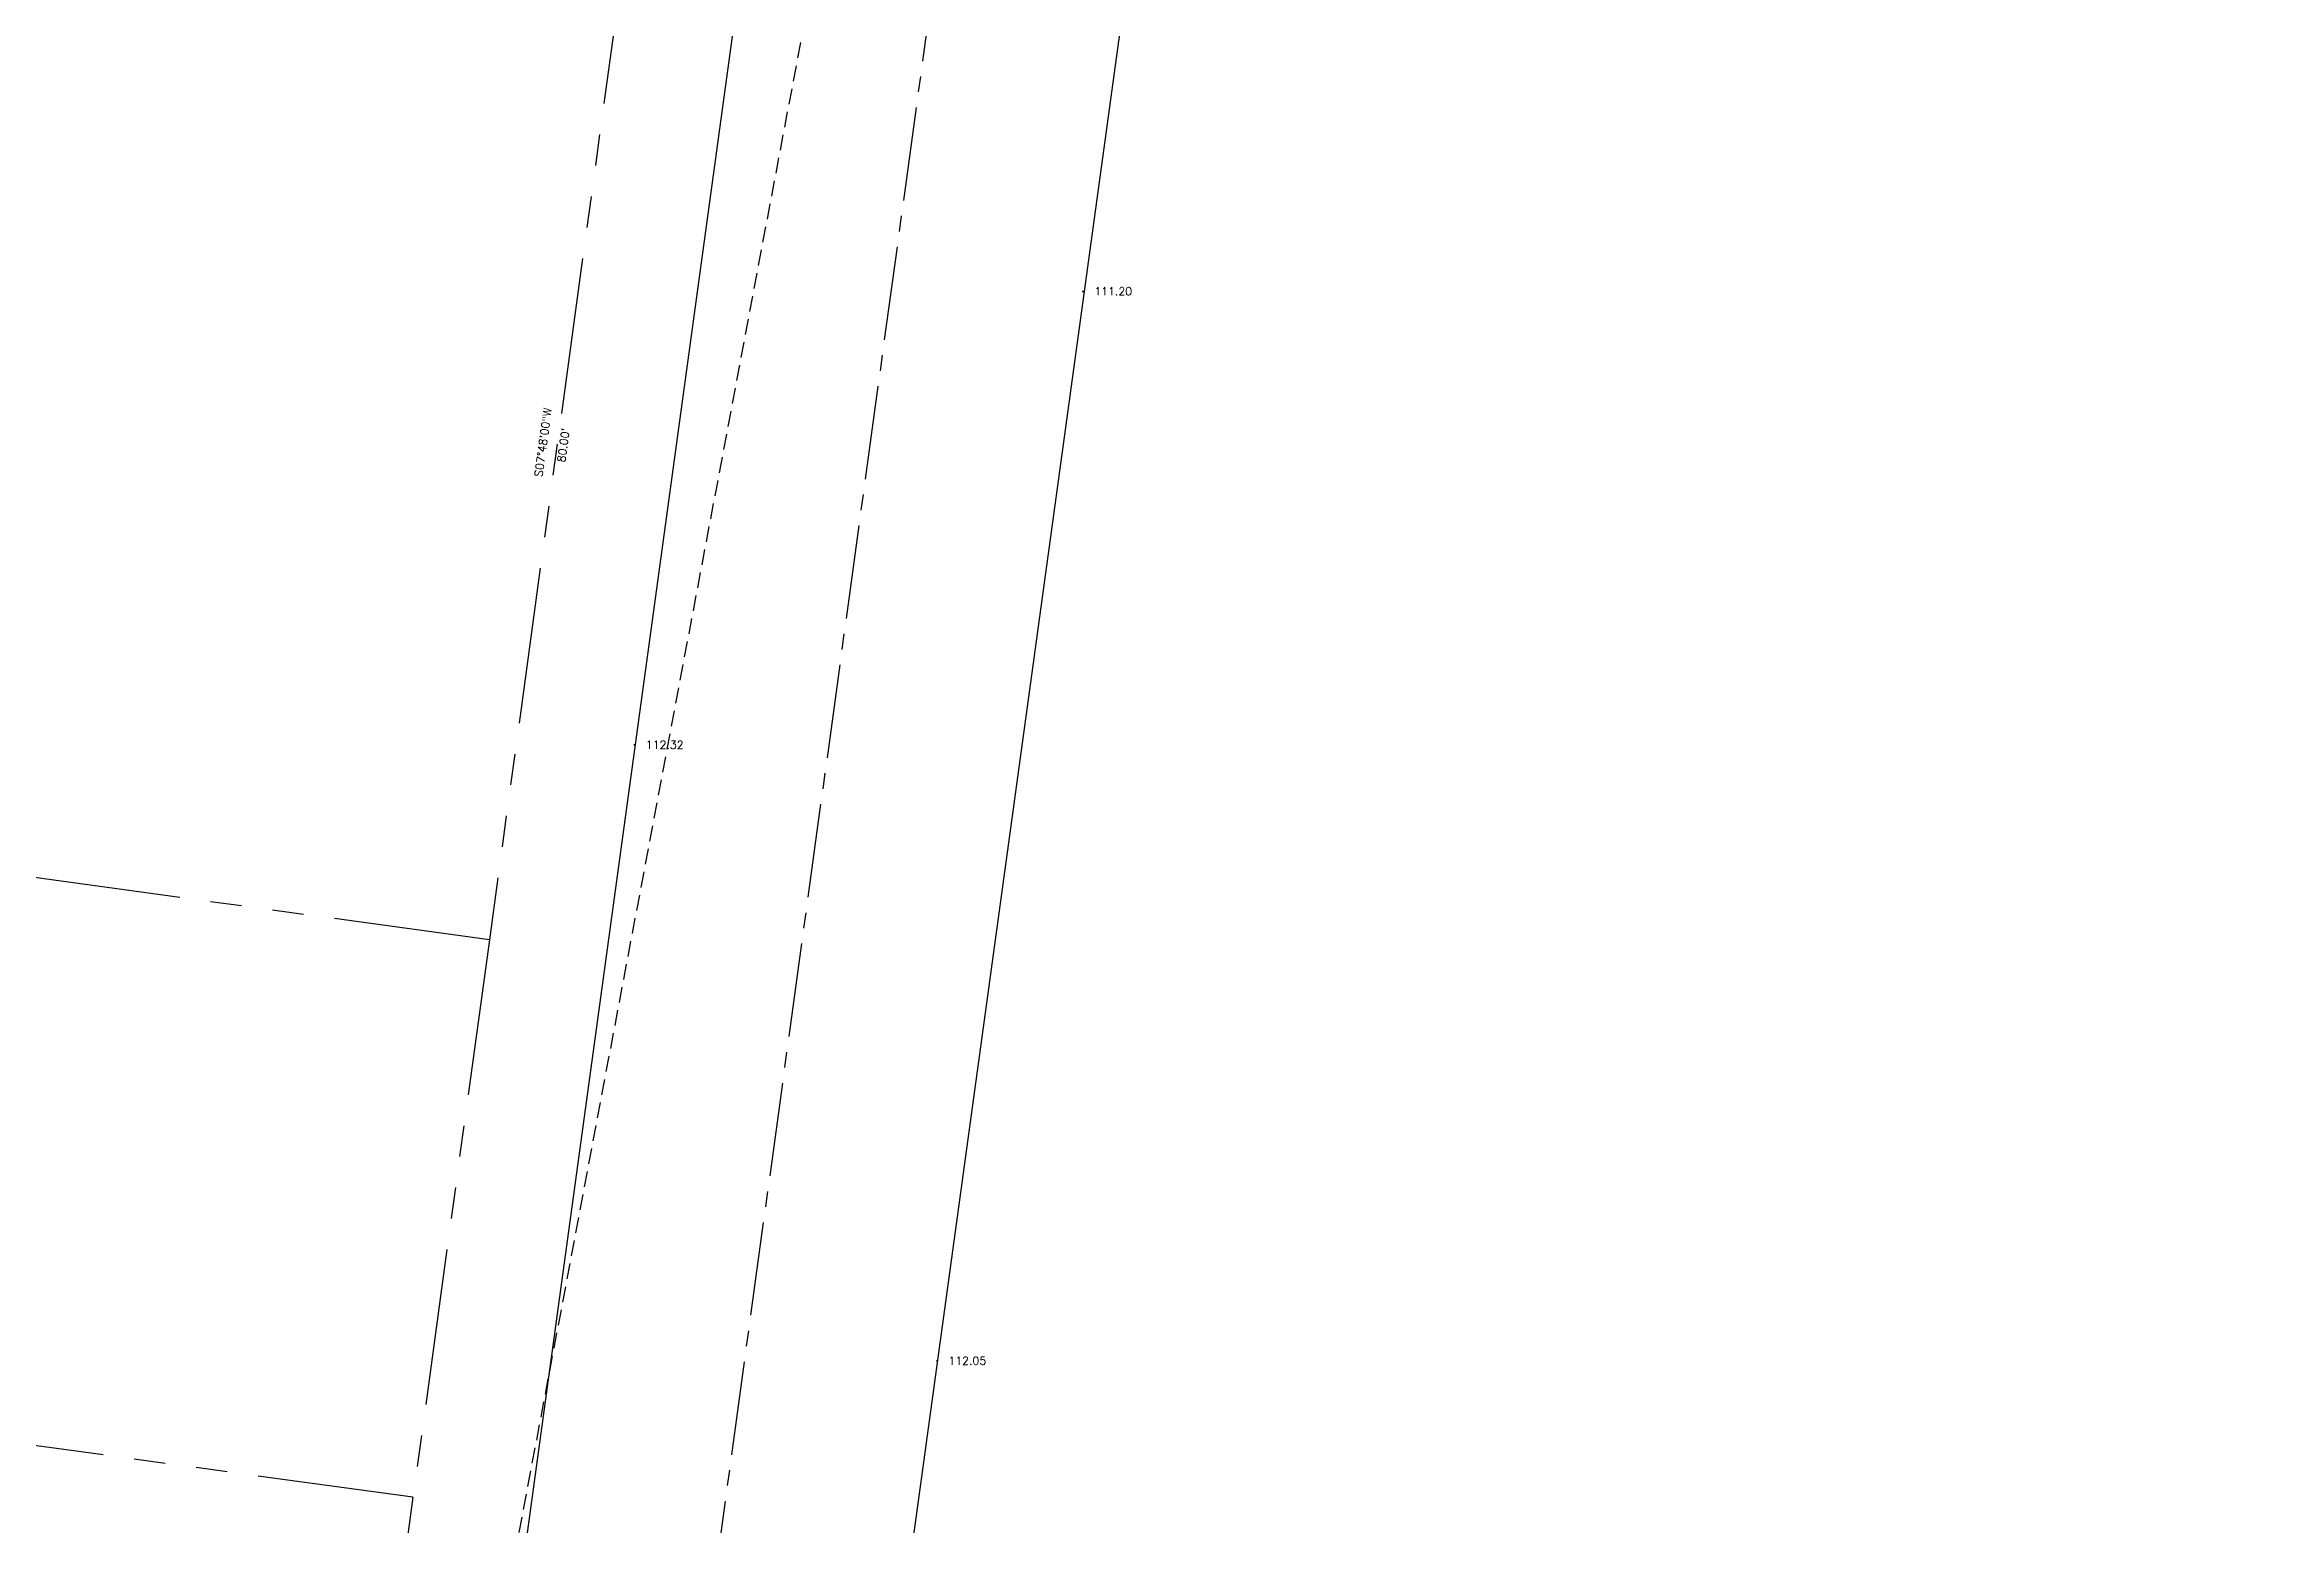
# Model space of a CAD drawing. Extents: x 3812 to 5524, y 4309 to 5867.
# Drawn here: x 5063.5 to 5240.9, y 4571.3 to 4689.6 of the extents above; entities that cross this region are included whole.
import ezdxf
from ezdxf.enums import TextEntityAlignment as Align

# ---------------------------------------------------------------- set-up
doc = ezdxf.new("R2010")
doc.units = 0
doc.header["$LTSCALE"] = 10
doc.header["$MEASUREMENT"] = 0
doc.header["$PDMODE"] = 2
doc.header["$PDSIZE"] = 0.05
for name, pattern in [('CENTER2', [1.125, 0.75, -0.125, 0.125, -0.125]), ('HIDDEN2', [0.1875, 0.125, -0.0625]), ('PHANTOM', [2.5, 1.25, -0.25, 0.25, -0.25, 0.25, -0.25])]:
    doc.linetypes.add(name, pattern=pattern)
doc.layers.get('0').update_dxf_attribs({"linetype": 'CONTINUOUS'})
for name, color, linetype in [('BNDRY-REC', 4, 'PHANTOM'), ('CENTER', 7, 'CENTER2'), ('CRBSPLT', 6, 'CONTINUOUS'), ('ELEV', 7, 'CONTINUOUS'), ('PLT_ANNO_TXT', 120, 'CONTINUOUS'), ('TIES', 7, 'HIDDEN2')]:
    doc.layers.add(name, color=color, linetype=linetype)
doc.styles.add('L80', font='simplex.shx', dxfattribs={"height": 0.8})
doc.styles.add('S6', font='SIMPLEX', dxfattribs={"height": 0.083333})

# ---------------------------------------------------------------- blocks, each defined once
blk = doc.blocks.new('POINT')
blk.add_point((0, 0))
at = {"layer": 'ELEV', "style": 'S6'}
blk.add_attdef('ELEV', (0.119, -0.04), '', height=0.0833, dxfattribs=at)

msp = doc.modelspace()

# ---------------------------------------------------------------- linework, layer by layer
at = {"layer": 'BNDRY-REC'}
for p, q in [((5109.93, 4697.28), (5099.08, 4618.02)), ((5099.08, 4618.02), (5000, 4631.59)), ((5099.08, 4618.02), (5092.97, 4573.44)), ((5092.97, 4573.44), (4912.88, 4598.11)), ((5092.97, 4573.44), (5086.86, 4528.85))]:
    msp.add_line(p, q, dxfattribs=at)
at = {"layer": 'CENTER'}
msp.add_line((5168.37, 4940.94), (5093.04, 4391.57), dxfattribs=at)
at = {"layer": 'CRBSPLT'}
for p, q in [((5097.94, 4540.12), (5153.17, 4943.03)), ((5108.3, 4390.08), (5183.79, 4940.54))]:
    msp.add_line(p, q, dxfattribs=at)
at = {"layer": 'TIES'}
msp.add_line((5240.92, 5308.82), (5084.09, 4478.77), dxfattribs=at)

# ---------------------------------------------------------------- block references
at = {"layer": 'CRBSPLT'}
ref = msp.add_blockref('POINT', (5146.55, 4669.88), dxfattribs=dict(at, xscale=7.68, yscale=7.68, zscale=7.68, rotation=0.00916666666666582))
ref.add_attrib('ELEV', '111.20', (5147.47, 4669.57), dxfattribs={"layer": 'ELEV', "height": 0.64, "rotation": 0.0092, "style": 'S6'})
ref = msp.add_blockref('POINT', (5110.68, 4633.61), dxfattribs=dict(at, xscale=7.68, yscale=7.68, zscale=7.68, rotation=0.00916666666666582))
ref.add_attrib('ELEV', '112.32', (5111.6, 4633.3), dxfattribs={"layer": 'ELEV', "height": 0.64, "rotation": 0.0092, "style": 'S6'})
ref = msp.add_blockref('POINT', (5134.89, 4584.35), dxfattribs=dict(at, xscale=7.68, yscale=7.68, zscale=7.68, rotation=0.00916666666666582))
ref.add_attrib('ELEV', '112.05', (5135.8, 4584.04), dxfattribs={"layer": 'ELEV', "height": 0.64, "rotation": 0.0092, "style": 'S6'})

# ---------------------------------------------------------------- texts
at = {"layer": 'PLT_ANNO_TXT', "style": 'L80'}
for s, p in [('S07%%d48\'00"W', (5103.69, 4657.76)), ("80.00'", (5105.32, 4657.54))]:
    msp.add_text(s, height=0.64, rotation=82.2, dxfattribs=at).set_placement(p, align=Align.CENTER)

doc.saveas('drawing.dxf')
